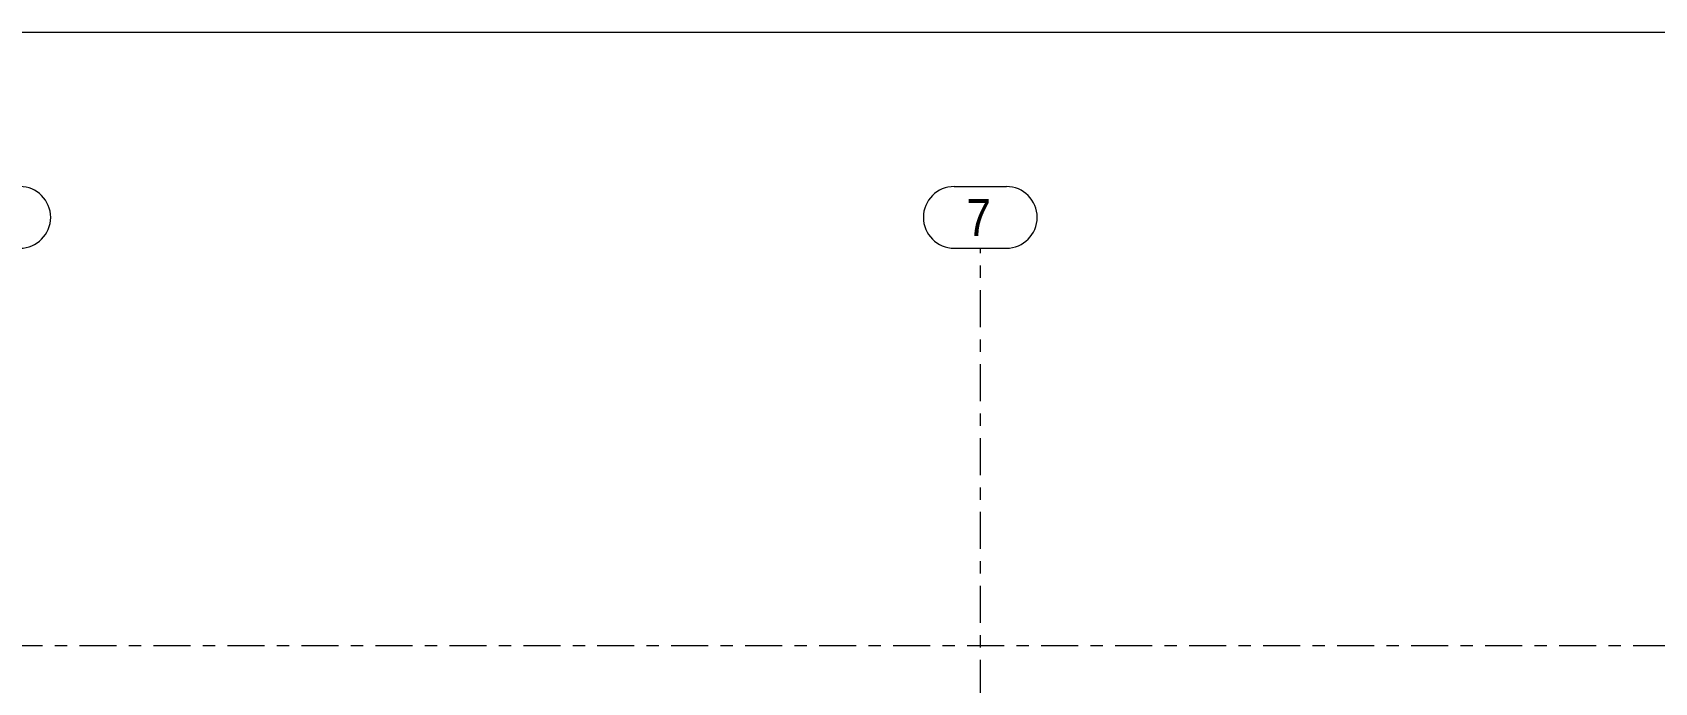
# Model space of a CAD drawing. Header units: millimetres. Extents: x -49 to 1122, y -181 to 639.
# Drawn here: x 346.2 to 477.7, y 586.1 to 638.8 of the extents above; entities that cross this region are included whole.
import ezdxf

# ---------------------------------------------------------------- set-up
doc = ezdxf.new("R2010")
doc.units = ezdxf.units.MM
doc.linetypes.add('XKITLINE00', pattern=[0])
doc.linetypes.add('XKITLINE03', pattern=[6, 3, -1, 1, -1])
doc.layers.add('DrawingSheet', color=5, linetype='Continuous', lineweight=0)
doc.layers.add('S-grid', color=1, linetype='Continuous', lineweight=0)
doc.styles.add('ARIAL', font='ARIAL.TTF')

# ---------------------------------------------------------------- blocks, each defined once
blk = doc.blocks.new('*A430')
at = {"layer": 'DrawingSheet', "color": 5, "linetype": 'XKITLINE00', "lineweight": 0}
blk.add_line((1122.26, 638.83), (-46.74, 638.83), dxfattribs=at)
blk = doc.blocks.new('*A1699')
at = {"layer": 'S-grid', "color": 1, "linetype": 'XKITLINE03', "lineweight": 0}
blk.add_line((-10, 589.11), (1095.78, 589.11), dxfattribs=at)
blk = doc.blocks.new('*A1702')
at = {"layer": 'S-grid', "color": 1, "linetype": 'XKITLINE03', "lineweight": 0}
blk.add_line((-10, 589.11), (1096.06, 589.11), dxfattribs=at)
blk = doc.blocks.new('*A1938')
at = {"layer": 'S-grid', "color": 1, "linetype": 'XKITLINE03', "lineweight": 0}
blk.add_line((423.06, 548.93), (423.06, 621.33), dxfattribs=at)
at = {"layer": 'S-grid', "color": 3, "style": 'ARIAL', "width": 0.85}
blk.add_text('7', height=3, dxfattribs=at).set_placement((421.94, 622.33))
blk = doc.blocks.new('*A2090')
at = {"layer": 'S-grid', "color": 1, "linetype": 'XKITLINE00', "lineweight": 0}
for p, q in [((340.94, 626.33), (345.17, 626.33)), ((340.94, 621.33), (345.17, 621.33))]:
    blk.add_line(p, q, dxfattribs=at)
for centre, start, end in [((340.94, 623.83), 90, 270), ((345.17, 623.83), 270, 90)]:
    blk.add_arc(centre, 2.5, start, end, dxfattribs=at)
blk = doc.blocks.new('*A2113')
at = {"layer": 'S-grid', "color": 1, "linetype": 'XKITLINE00', "lineweight": 0}
for p, q in [((420.94, 626.33), (425.17, 626.33)), ((420.94, 621.33), (425.17, 621.33))]:
    blk.add_line(p, q, dxfattribs=at)
for centre, start, end in [((420.94, 623.83), 90, 270), ((425.17, 623.83), 270, 90)]:
    blk.add_arc(centre, 2.5, start, end, dxfattribs=at)

msp = doc.modelspace()

# ---------------------------------------------------------------- block references
at = {"lineweight": 0}
for name in ['*A430', '*A2090', '*A2113', '*A1938', '*A1699', '*A1702']:
    msp.add_blockref(name, (0, 0), dxfattribs=at)

doc.saveas('drawing.dxf')
